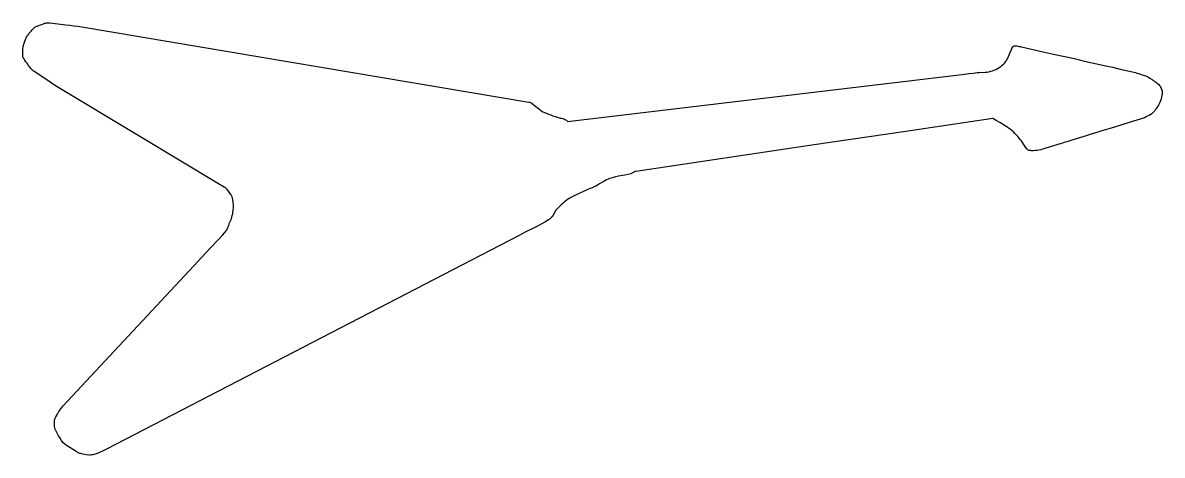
# Model space of a CAD drawing. Header units: inches. Extents: x 0 to 1920, y 176 to 904.
import ezdxf

# ---------------------------------------------------------------- set-up
doc = ezdxf.new("R2010")
doc.units = ezdxf.units.IN
doc.header["$MEASUREMENT"] = 0
doc.layers.add('Default_Layer', color=7, linetype='Continuous')

# ---------------------------------------------------------------- blocks, each defined once
blk = doc.blocks.new('block 2')
at = {"layer": 'Default_Layer', "color": 1, "lineweight": 25, "true_color": 0xff0000}
for points in [[(1718, 691), (1715.1, 690.3), (1712, 689.7), (1709, 689.1), (1705.9, 688.8), (1702.8, 688.6), (1701.2, 688.6), (1699.7, 688.6), (1698.2, 688.8), (1696.7, 689), (1695.2, 689.2), (1693.7, 689.6), (1691.6, 692), (1689.7, 694.6), (1687.8, 697.2), (1686.1, 699.9), (1684.3, 702.5), (1682.5, 705.1), (1680.6, 707.7), (1678.5, 710.2), (1676.3, 712.8), (1674, 715.4), (1671.5, 717.9), (1669, 720.2), (1666.4, 722.5), (1663.7, 724.7), (1660.9, 726.7), (1658.1, 728.7), (1655.2, 730.7), (1652.3, 732.5), (1649.3, 734.3), (1646.3, 736.1), (1640.3, 739.5), (1634.2, 742.7), (1483.8, 720.5), (1333.5, 698.3), (1032.8, 653.6), (1031.6, 653.4), (1030.5, 653.1), (1029.5, 652.6), (1028.5, 652), (1026.5, 650.8), (1025.5, 650.3), (1024.4, 649.9), (1019.3, 648.8), (1014.2, 647.7), (1003.9, 645.6), (998.8, 644.4), (993.8, 643.1), (988.8, 641.6), (986.3, 640.8), (983.8, 639.9), (980.7, 638.2), (977.7, 636.4), (971.7, 632.7), (968.7, 630.9), (965.7, 629.1), (962.5, 627.6), (960.9, 626.9), (959.3, 626.2), (954.3, 624.3), (949.4, 622.3), (944.6, 620.2), (939.8, 618), (935, 615.7), (930.2, 613.4), (925.5, 610.9), (920.9, 608.4), (918, 606.3), (915.2, 604.2), (912.5, 602), (909.8, 599.7), (907.2, 597.4), (904.6, 595), (902.1, 592.5), (899.7, 590), (898.7, 588.9), (897.9, 587.8), (896.4, 585.4), (893.5, 580.4), (892, 578), (891.2, 576.9), (890.3, 575.8), (889.4, 574.8), (888.3, 573.9), (887.2, 573), (885.9, 572.3), (879.7, 568.6), (873.4, 565.1), (867.1, 561.7), (860.7, 558.4), (847.9, 551.8), (841.5, 548.5), (835.1, 545.2), (141.3, 186), (134.4, 182.7), (130.8, 181.1), (127.3, 179.6), (123.7, 178.4), (121.9, 177.8), (120, 177.3), (118.2, 176.8), (116.3, 176.5), (114.4, 176.2), (112.5, 176), (107, 176.7), (104.3, 177.1), (101.5, 177.6), (98.9, 178.2), (97.6, 178.6), (96.3, 179), (95, 179.5), (93.7, 180.1), (92.5, 180.7), (91.3, 181.5), (85.4, 185.1), (79.6, 188.7), (76.6, 190.6), (73.8, 192.5), (71, 194.6), (68.3, 196.7), (65.6, 200.7), (62.9, 204.7), (60.3, 208.8), (59, 210.8), (57.9, 213), (56.8, 215.1), (55.8, 217.3), (55, 219.6), (54.3, 221.8), (53.8, 224.1), (53.5, 226.5), (53.4, 228.9), (53.6, 231.4), (53.5, 232.6), (53.6, 233.7), (53.7, 234.9), (54, 236), (54.3, 237.1), (54.7, 238.2), (55.2, 239.3), (55.7, 240.3), (58.4, 245), (61.2, 249.6), (62.6, 251.9), (64.2, 254.1), (65.9, 256.3), (67.7, 258.3), (288.1, 494.6), (302, 509.4), (315.9, 524.3), (329.7, 539.2), (336.6, 546.7), (343.4, 554.2), (344.5, 556.3), (345.4, 558.4), (346.3, 560.6), (347.1, 562.8), (348.7, 567.2), (349.6, 569.4), (350.5, 571.6), (351.1, 572.9), (351.6, 574.2), (352.5, 576.9), (353.2, 579.7), (353.8, 582.4), (354.2, 585.3), (354.6, 588.1), (355.3, 593.7), (355.2, 595.9), (355.1, 598.1), (354.8, 600.2), (354.5, 602.4), (353.8, 606.7), (352.8, 610.9), (351, 614.2), (349, 617.4), (346.9, 620.6), (344.7, 623.6), (343.4, 624.7), (342, 625.7), (340.5, 626.7), (339, 627.5), (336, 629.3), (333, 631.1), (194.3, 714.4), (55.5, 797.9), (46.3, 804), (37.1, 810.2), (27.9, 816.5), (18.7, 822.7), (17.8, 823.3), (16.9, 824), (15.3, 825.5), (13.9, 827.1), (12.5, 828.8), (11.2, 830.6), (10, 832.4), (8.7, 834.2), (7.4, 836), (5.5, 838.6), (3.6, 841.2), (2.7, 842.5), (1.9, 843.9), (1.1, 845.3), (0.5, 846.8), (0.3, 851.1), (0.2, 855.4), (0.3, 859.7), (0.6, 864), (2.5, 870), (3.5, 872.9), (4.6, 875.8), (5.9, 878.7), (6.6, 880.1), (7.4, 881.4), (8.2, 882.7), (9.1, 884), (10.1, 885.2), (11.2, 886.4), (12.7, 888.1), (14.1, 890), (15.6, 891.8), (17.2, 893.6), (18.8, 895.2), (19.7, 896), (20.6, 896.7), (21.6, 897.3), (22.6, 897.8), (23.7, 898.3), (24.9, 898.6), (27.4, 899.4), (30, 900.4), (32.5, 901.4), (35, 902.3), (37.6, 903.2), (38.9, 903.5), (40.2, 903.8), (41.5, 903.9), (42.8, 904), (44.1, 904), (45.5, 903.9), (59.1, 902.5), (72.6, 900.9), (79.4, 900.1), (86.1, 899.1), (92.9, 898.1), (99.6, 897), (852.5, 770.6), (854.1, 770.3), (855.6, 769.7), (856.3, 769.4), (857.1, 769), (857.7, 768.5), (858.4, 768), (862.5, 764.6), (866.7, 761.2), (868.8, 759.5), (871, 757.9), (873.2, 756.4), (875.4, 754.9), (878.9, 753.2), (882.4, 751.7), (886, 750.2), (889.6, 748.8), (893.2, 747.6), (896.9, 746.4), (900.6, 745.3), (904.3, 744.3), (906.1, 743.7), (908, 743.2), (909.9, 742.7), (911.7, 742.1), (913.4, 741.3), (915.1, 740.4), (915.9, 739.9), (916.6, 739.3), (917.3, 738.7), (918, 737.9), (1587, 817.6), (1594.1, 818.5), (1601.1, 819.3), (1608.2, 820.1), (1611.7, 820.4), (1615.2, 820.7), (1618.4, 820.6), (1621.5, 820.8), (1624.6, 821.1), (1627.7, 821.7), (1630.8, 822.4), (1633.8, 823.3), (1636.8, 824.4), (1639.7, 825.6), (1642.5, 827.1), (1645.2, 828.7), (1647.7, 830.5), (1650.2, 832.5), (1652.4, 834.6), (1654.6, 836.9), (1655.6, 838.1), (1656.5, 839.4), (1657.4, 840.7), (1658.3, 842), (1659.7, 844.6), (1661, 847.3), (1662.2, 850), (1663.3, 852.7), (1665.5, 858.2), (1666.7, 860.9), (1668, 863.6), (1668.7, 864.3), (1669.5, 864.8), (1670.4, 865.2), (1671.2, 865.4), (1672.1, 865.5), (1673.1, 865.5), (1674, 865.5), (1675, 865.3), (1677, 864.9), (1678.9, 864.4), (1680.8, 863.9), (1682.6, 863.6)], [(1682.6, 863.6), (1716.7, 855.9), (1726.7, 853.7), (1731.7, 852.5), (1736.7, 851.3)], [(1736.7, 851.3), (1771.9, 843.7), (1776.1, 842.6), (1780.3, 841.6), (1784.5, 840.7), (1788.7, 839.7)], [(1788.7, 839.7), (1824.6, 831.8), (1835.8, 829.2), (1847, 826.6), (1869.5, 821.6), (1872.1, 821), (1874.7, 820.3), (1877.3, 819.4), (1879.9, 818.6), (1885.1, 816.8), (1887.7, 815.9), (1890.3, 815.2), (1891.4, 814.8), (1892.6, 814.4), (1894.7, 813.5), (1896.8, 812.4), (1898.9, 811.1), (1902.8, 808.5), (1904.8, 807.1), (1906.8, 805.8), (1908.4, 804.8), (1909.9, 803.7), (1911.3, 802.5), (1912.6, 801.2), (1913.9, 799.9), (1915.1, 798.5), (1916.1, 797.1), (1917.1, 795.6), (1917.9, 794), (1918.6, 792.5), (1919.1, 790.8), (1919.5, 789.2), (1919.7, 787.5), (1919.8, 785.8), (1919.7, 784.1), (1919.4, 782.4), (1918.6, 779.2), (1917.8, 776), (1916.8, 772.8), (1915.6, 769.7), (1914.2, 766.6), (1913.5, 765.1), (1912.7, 763.7), (1911.8, 762.3), (1910.9, 760.9), (1909.9, 759.6), (1908.8, 758.3), (1908, 757), (1907, 755.8), (1906.1, 754.7), (1905, 753.6), (1903.9, 752.6), (1902.8, 751.6), (1901.6, 750.7), (1900.4, 749.9), (1897.8, 748.2), (1895.2, 746.8), (1892.5, 745.5), (1889.7, 744.2), (1877.1, 740.3), (1864.4, 736.4), (1851.8, 732.5), (1839.2, 728.4)], [(1791.8, 713.7), (1767.4, 706.4), (1764.3, 705.3), (1761.1, 704.3), (1754.9, 702.4), (1748.6, 700.5), (1745.5, 699.5), (1742.4, 698.5), (1718, 691)], [(1839.2, 728.4), (1816.2, 721.4), (1804, 717.7), (1797.9, 715.8), (1794.8, 714.7), (1791.8, 713.7)]]:
    blk.add_lwpolyline(points, dxfattribs=at)

msp = doc.modelspace()

# ---------------------------------------------------------------- block references
at = {"layer": 'Default_Layer'}
msp.add_blockref('block 2', (0, 0), dxfattribs=at)

doc.saveas('drawing.dxf')
